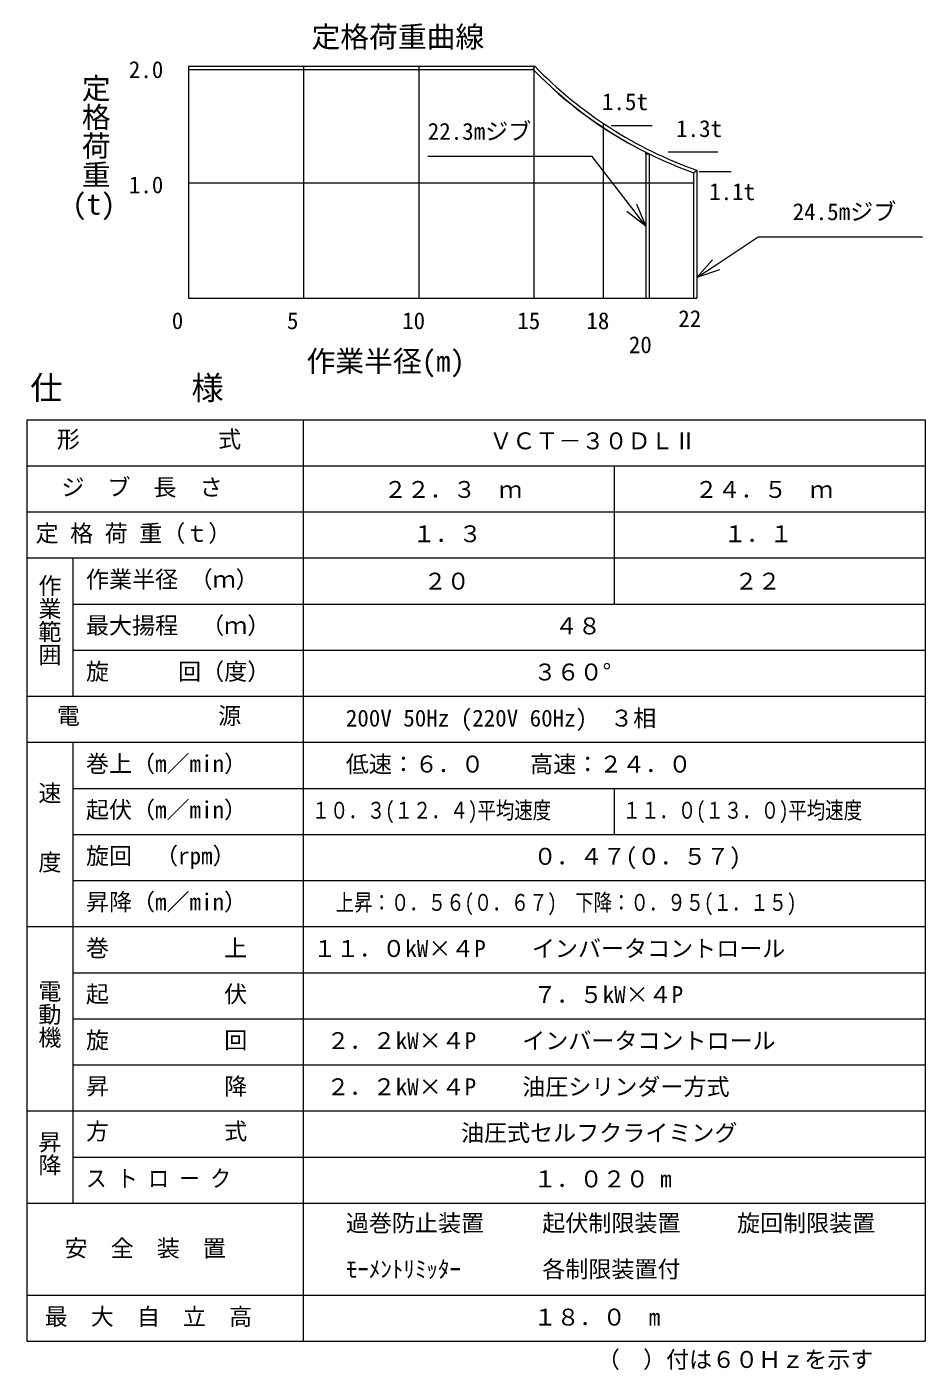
# Model space of a CAD drawing. Units: millimetres, scale not verified. Extents: x -17622 to 17358, y -25032 to 27188.
# Drawn here: x 1758 to 17358, y -25032 to -1710 of the extents above; entities that cross this region are included whole.
import ezdxf
from ezdxf.enums import TextEntityAlignment as Align

# ---------------------------------------------------------------- set-up
doc = ezdxf.new("R2010")
doc.units = ezdxf.units.MM
doc.header["$LTSCALE"] = 60
doc.layers.add('0-3_05 寸法', color=7, linetype='Continuous', lineweight=18)
doc.styles.add('@ＭＳ ゴシック', font='')
doc.styles.add('ＭＳ ゴシック', font='')
doc.styles.get('@ＭＳ ゴシック').set_extended_font_data('@MS Gothic')
doc.styles.get('ＭＳ ゴシック').set_extended_font_data('MS Gothic')

msp = doc.modelspace()

# ---------------------------------------------------------------- linework, layer by layer
at = {"layer": '0-3_05 寸法'}
for p, q in [((4565.31, -2390.17), (10578.04, -2390.17)), ((4565.31, -2390.17), (4565.31, -6420.16)), ((4565.31, -2390.17), (4565.31, -2480.17)), ((4565.31, -2390.17), (4565.31, -2450.17)), ((4565.31, -2450.17), (10552.6, -2450.17)), ((6565.31, -2390.17), (6565.31, -6420.16)), ((6565.31, -2390.17), (6565.31, -6420.16)), ((8565.31, -2390.17), (8565.31, -6420.16)), ((8565.31, -2390.17), (8565.31, -6420.16)), ((10552.62, -2450.19), (10578.04, -2390.17)), ((10565.31, -2390.17), (10565.31, -6420.16)), ((10565.31, -2390.17), (10565.31, -6420.16)), ((11765.31, -3384.09), (11765.31, -6420.16)), ((11903.87, -3420.17), (12619.69, -3420.17)), ((12505.3, -3919.58), (12505.3, -3885.99)), ((12505.3, -3894.96), (12505.3, -3888.14)), ((12505.3, -3919.58), (12565.3, -3915.95)), ((12505.3, -3919.58), (12505.3, -6420.16)), ((12565.3, -3915.95), (12565.3, -6420.16)), ((12895.47, -3882.47), (13757.99, -3882.47)), ((4565.31, -4420.17), (13335.3, -4420.17)), ((4565.31, -4420.17), (12565.3, -4420.17)), ((13335.3, -4242.77), (13395.3, -4200.41)), ((13335.3, -4242.77), (13335.3, -6420.16)), ((13395.3, -4200.41), (13395.3, -6420.16)), ((13431.97, -4221.62), (13988.81, -4221.62)), ((4565.31, -6420.16), (13395.3, -6420.16)), ((4565.31, -6420.16), (12625.3, -6420.16)), ((12505.3, -6420.16), (12565.3, -6420.16)), ((13335.3, -6420.16), (13395.3, -6420.16)), ((1758.31, -8531.63), (1758.31, -24531.63)), ((1758.31, -8531.63), (17358.31, -8531.63)), ((6558.31, -8531.63), (6558.31, -24531.63)), ((17358.31, -8531.63), (17358.31, -24531.63)), ((1758.31, -9331.63), (17358.31, -9331.63)), ((11958.31, -9331.63), (11958.31, -10131.63)), ((1758.31, -10131.63), (17358.31, -10131.63)), ((11958.31, -10131.63), (11958.31, -11731.63)), ((1758.31, -10931.63), (17358.31, -10931.63)), ((2558.31, -10931.63), (2558.31, -13331.63)), ((2558.31, -11731.63), (17358.31, -11731.63)), ((2558.31, -12531.63), (17358.31, -12531.63)), ((1758.31, -13331.63), (17358.31, -13331.63)), ((1758.31, -14131.63), (17358.31, -14131.63)), ((2558.31, -14131.63), (2558.31, -22131.63)), ((2558.31, -14931.63), (17358.31, -14931.63)), ((11958.31, -14931.63), (11958.31, -15731.63)), ((2558.31, -15731.63), (17358.31, -15731.63)), ((2558.31, -16531.63), (17358.31, -16531.63)), ((1758.31, -17331.63), (17358.31, -17331.63)), ((2558.31, -18131.63), (17358.31, -18131.63)), ((2558.31, -18931.63), (17358.31, -18931.63)), ((2558.31, -19731.63), (17358.31, -19731.63)), ((1758.31, -20531.63), (17358.31, -20531.63)), ((2558.31, -21331.63), (17358.31, -21331.63)), ((1758.31, -22131.63), (17358.31, -22131.63)), ((1758.31, -23731.63), (17358.31, -23731.63)), ((1758.31, -24531.63), (17358.31, -24531.63))]:
    msp.add_line(p, q, dxfattribs=at)
for points in [[(12505.3, -5169.87), (12261.82, -4852.51), (11576.07, -3958.69), (8720.12, -3958.69)], [(12346.86, -4787.27), (12505.3, -5169.87), (12176.79, -4917.75)], [(13395.3, -6064.56), (13727.83, -5842.24), (14458.31, -5353.85), (17314.27, -5353.85)], [(13787.4, -5931.34), (13395.3, -6064.56), (13668.26, -5753.14)]]:
    msp.add_lwpolyline(points, dxfattribs=at)
for centre, radius, start, end in [((15805.95, 2648.62), 7320.89, 224.14485, 250.27661), ((15683.84, 2482.55), 7117.67, 223.87016, 243.4762), ((15805.95, 2648.62), 7260.89, 223.94468, 250.60949)]:
    msp.add_arc(centre, radius, start, end, dxfattribs=at)

# ---------------------------------------------------------------- texts
at = {"layer": '0-3_05 寸法', "style": 'ＭＳ ゴシック'}
for s, height, p in [('定格荷重曲線', 366.6, (6701.2, -2177.1)), ('2.0', 293.3, (3529.41, -2687.38)), ('1.5t', 293.3, (11746.33, -3244.54)), ('22.3mジブ', 293.3, (8720.12, -3758.69)), ('1.3t', 293.3, (13033.36, -3710.74)), ('1.0', 293.3, (3529.41, -4687.37)), ('(t)', 366.6, (2547.64, -5080.56)), ('1.1t', 293.3, (13606.85, -4805.89)), ('24.5mジブ', 293.3, (15058.31, -5153.85)), ('0', 293.3, (4275.23, -7046.76)), ('5', 293.3, (6275.22, -7046.76)), ('10', 293.3, (8275.22, -7046.76)), ('15', 293.3, (10275.22, -7046.76)), ('18', 293.3, (11475.22, -7046.76)), ('22', 293.3, (13071.16, -7010.87)), ('20', 293.3, (12212.75, -7464.03)), ('作業半径(m)', 366.6, (6615.06, -7808.31)), ('仕\u3000\u3000\u3000\u3000様', 410.6, (1815.67, -8305.49)), ('形\u3000\u3000\u3000\u3000\u3000\u3000式', 293.3, (2279.13, -9105.49)), ('ＶＣＴ－３０ＤＬⅡ', 293.3, (9790.4, -9132.63)), ('ジ\u3000ブ\u3000長\u3000さ', 293.3, (2358.3, -9937.36)), ('２２．３\u3000ｍ', 293.3, (7958.31, -9976.56)), ('２４．５\u3000ｍ', 293.3, (13358.31, -9976.56)), ('定 格 荷 重（ｔ）', 293.3, (1910.76, -10737.36)), ('１．３', 293.3, (8458.31, -10746.25)), ('１．１', 293.3, (13858.31, -10746.25)), ('作業半径 （ｍ）', 293.3, (2784.69, -11537.36)), ('２０', 293.3, (8650.07, -11568.41)), ('２２', 293.3, (14050.07, -11568.41)), ('最大揚程\u3000（ｍ）', 293.3, (2784.69, -12337.36)), ('４８', 293.3, (10928.77, -12346.25)), ('旋\u3000\u3000\u3000回（度）', 293.3, (2784.69, -13137.36)), ('３６０°', 293.3, (10558.31, -13146.25)), ('電\u3000\u3000\u3000\u3000\u3000\u3000源', 293.3, (2279.13, -13905.49)), ('200V 50Hz (220V 60Hz)\u3000３相', 293.3, (7297.86, -13946.25)), ('巻上（m／min）', 293.3, (2784.69, -14737.36)), ('低速：６．０\u3000\u3000高速：２４．０', 293.3, (7297.86, -14744.18)), ('起伏（m／min）', 293.3, (2784.69, -15537.36)), ('旋回\u3000（rpm）', 293.3, (2784.69, -16337.36)), ('０．４７(０．５７)', 293.3, (10558.31, -16346.25)), ('昇降（m／min）', 293.3, (2784.69, -17137.36)), ('巻\u3000\u3000\u3000\u3000\u3000上', 293.3, (2784.69, -17937.36)), ('１１．０kW×４P\u3000\u3000インバータコントロール', 293.3, (6730.44, -17946.25)), ('起\u3000\u3000\u3000\u3000\u3000伏', 293.3, (2784.69, -18737.36)), ('７．５kW×４P', 293.3, (10558.31, -18746.25)), ('旋\u3000\u3000\u3000\u3000\u3000回', 293.3, (2784.69, -19537.36)), ('２．２kW×４P\u3000\u3000インバータコントロール', 293.3, (6963.42, -19546.25)), ('昇\u3000\u3000\u3000\u3000\u3000降', 293.3, (2784.69, -20337.36)), ('２．２kW×４P\u3000\u3000油圧シリンダー方式', 293.3, (6963.42, -20346.25)), ('方\u3000\u3000\u3000\u3000\u3000式', 293.3, (2784.69, -21118.44)), ('油圧式セルフクライミング', 293.3, (9297.86, -21146.02)), ('１．０２０ m', 293.3, (10558.31, -21946.25)), ('過巻防止装置', 293.3, (7297.86, -22713.05)), ('起伏制限装置', 293.3, (10709.36, -22713.05)), ('旋回制限装置', 293.3, (14091.45, -22713.05)), ('安\u3000全\u3000装\u3000置', 293.3, (2413.4, -23149.51)), ('各制限装置付', 293.3, (10709.36, -23513.05)), ('ﾓｰﾒﾝﾄﾘﾐｯﾀｰ', 293.3, (7297.86, -23513.05)), ('最\u3000大\u3000自\u3000立\u3000高', 293.3, (2068.54, -24337.36)), ('１８．０\u3000m', 293.3, (10558.31, -24346.25)), ('（\u3000）付は６０Ｈｚを示す', 293.3, (11658.31, -25081.63))]:
    msp.add_text(s, height=height, dxfattribs=at).set_placement(p, align=Align.BOTTOM_LEFT)
at = {"layer": '0-3_05 寸法', "style": '@ＭＳ ゴシック'}
for s, height, p in [('定格荷重', 366.6, (2663.03, -2523.12)), ('作業範囲', 293.3, (1918.41, -11208.82)), ('速\u3000\u3000度', 293.3, (1918.41, -14808.3)), ('電動機', 293.3, (1918.41, -18251.25)), ('昇降', 293.3, (1918.41, -20868.59))]:
    msp.add_text(s, height=height, rotation=270, dxfattribs=at).set_placement(p, align=Align.BOTTOM_LEFT)
at = {"layer": '0-3_05 寸法', "style": 'ＭＳ ゴシック'}
for s, width, p in [('１０．３(１２．４)平均速度', 0.8, (6703.55, -15546.25)), ('１１．０(１３．０)平均速度', 0.8, (12103.55, -15546.25)), ('上昇：０．５６(０．６７)\u3000下降：０．９５(１．１５)', 0.8, (7120.93, -17146.25)), ('ス ト ロ ー ク', 0.9, (2784.69, -21937.36))]:
    msp.add_text(s, height=293.3, dxfattribs=dict(at, width=width)).set_placement(p, align=Align.BOTTOM_LEFT)

doc.saveas('drawing.dxf')
